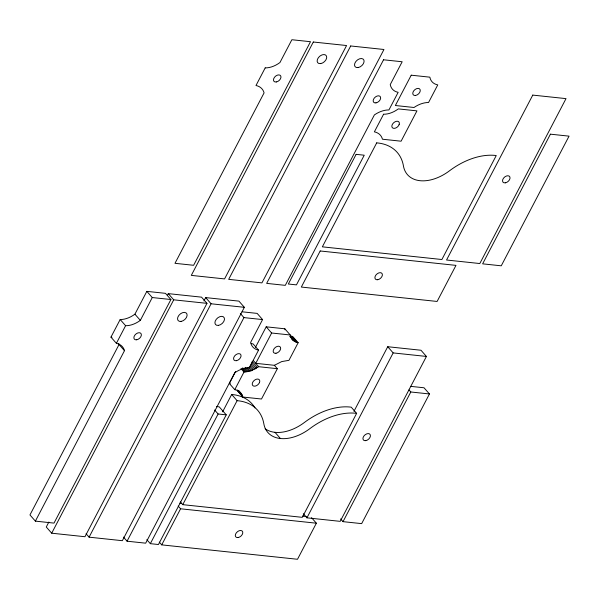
<?xml version="1.0" encoding="UTF-8"?>
<svg xmlns="http://www.w3.org/2000/svg" width="599" height="599" viewBox="0 0 599 599"><rect width="100%" height="100%" fill="white"/><g stroke="black" fill="none" stroke-linecap="round" stroke-linejoin="round"><path stroke-width="0.9" d="M35.378 521.13L124.48 350.692A22.53 14.586 -41.3 0 0 116.386 343.324L110.957 337.132L120.174 319.514A21.175 13.71 -41.3 0 0 134.91 314.183L146.837 291.361L165.474 293.338L170.902 299.522L54.007 523.107L35.378 521.13L29.95 514.945L119.051 344.507A22.53 14.586 -41.3 0 0 118.759 343.571M116.386 343.324L125.603 325.699A21.175 13.71 -41.3 0 0 140.338 320.368L152.266 297.546L170.902 299.522M48.871 522.051L46.273 527.015L51.701 533.2L84.961 536.726L206.969 303.349L201.541 297.156L168.289 293.63L167.421 295.285M51.701 533.2L173.717 299.822L206.969 303.349M203.937 300.908L205.667 297.598L238.926 301.125L244.355 307.309L122.346 540.695L89.086 537.168L86.069 533.731M89.086 537.168L211.095 303.783L244.355 307.309M127.055 541.197L243.943 317.605L262.579 319.581L250.644 342.403A21.175 13.71 -41.3 0 0 258.551 350.138L249.341 367.756A22.53 14.586 -41.3 0 0 234.793 372.728L145.684 543.173L127.055 541.197L123.439 537.071M274.335 365.255L277.352 368.692L261.493 399.016L242.865 397.04C241.959 393.221 238.582 390.338 234.771 389.664L229.342 383.48L235.624 371.462M150.334 543.66L218.118 413.991L226.242 414.852L158.45 544.521L150.334 543.66L146.815 539.654M255.481 347.308L266.196 326.822L284.825 328.791L290.253 334.983C290.867 338.944 294.244 342.089 298.16 342.71L288.95 360.336L281.747 361.571L274.402 365.308L255.766 363.331L271.624 333.007L290.253 334.983M222.618 411.82L231.678 394.494A60.08 38.898 -41.3 0 1 254.957 407.904M234.771 389.664L243.988 372.046L251.31 370.736L258.716 366.715L277.352 368.692M161.723 544.873L180.584 508.791L316.369 523.197L297.508 559.271L161.723 544.873L159.312 542.117M180.336 501.91L182.747 504.658L237.107 400.679L231.678 394.494M353.942 411.363L387.733 346.724L420.992 350.25L426.421 356.442L340.202 521.355L306.943 517.828L303.326 513.702M265.132 428.742A38.591 24.986 -41.3 0 0 304.449 422.437A60.08 38.898 -41.3 0 1 351.216 407.17L356.645 413.362L302.285 517.334L182.747 504.658M306.943 517.828L393.161 352.916L426.421 356.442M343.025 521.654L410.817 391.986L429.446 393.962L361.661 523.631L343.025 521.654L340.614 518.906M242.063 311.794L257.151 313.397L262.579 319.581M410.712 386.362L424.017 387.77L429.446 393.962M216.509 406.549L219.212 406.841L226.242 414.852M179.805 503.1L181.669 503.295M302.57 516.121L306.291 516.51M296.161 342.141L290.732 335.949L292.731 336.526L298.16 342.71M229.342 383.48L230.345 383.727M387.733 346.724L393.161 352.916M409.005 389.919L410.817 391.986M291.706 336.279L297.134 342.463M290.425 336.234L295.247 341.737M290.006 336.413L294.401 341.258M289.991 336.571L293.615 340.696M291.691 338.697L292.896 340.067M266.196 326.822L271.624 333.007M240.326 313.479L243.943 317.605M258.551 350.138L253.122 343.946A21.175 13.71 -41.3 0 1 251.123 343.377M205.667 297.598L211.095 303.783M253.287 360.523L258.716 366.715M252.104 361.362L257.533 367.546M251.49 362.822L256.32 368.325M250.861 364.222L255.084 369.029M250.217 365.547L253.834 369.673M249.558 366.805L252.576 370.242M248.293 367.299L251.31 370.736M247.035 367.719L250.045 371.155M245.178 367.367L248.795 371.492M244.542 368.318L247.559 371.754M242.715 367.808L246.339 371.934M242.131 368.595L245.148 372.031M240.97 368.602L243.988 372.046M168.289 293.63L173.717 299.822M238.844 390.818L241.24 393.603M238.784 390.848L241.756 394.382M274.986 432.313L280.414 438.498M238.582 391.095L242.206 395.22M237.144 389.919L242.573 396.104M237.436 390.848L242.865 397.04M146.837 291.361L152.266 297.546M134.91 314.183L140.338 320.368M311.547 517.693L316.369 523.197M214.607 409.986L218.118 413.991M120.174 319.514L125.603 325.699M119.051 344.507L124.48 350.692M178.173 506.043L180.584 508.791M284.825 328.791L285.057 329.779M110.957 337.132A22.53 14.586 -41.3 0 1 111.968 337.379M356.645 413.362A60.08 38.898 -41.3 0 0 309.878 428.629A38.591 24.986 -41.3 0 1 263.83 423.74A60.08 38.898 -41.3 0 0 237.107 400.679M259.517 382.424L259.045 383.353A4.343 2.808 -41.3 0 1 254.081 386.153A4.343 2.808 -41.3 0 1 252.628 382.499A4.343 2.808 -41.3 0 1 257.345 379.062L258.206 379.137A4.343 2.808 -41.3 0 1 259.517 382.424M399.114 124.607L398.649 125.535A4.343 2.808 -41.3 0 1 393.678 128.336A4.343 2.808 -41.3 0 1 392.233 124.682A4.343 2.808 -41.3 0 1 396.95 121.245L397.811 121.32A4.343 2.808 -41.3 0 1 399.114 124.607M265.2 67.882L255.99 85.507A22.53 14.586 -41.3 0 1 264.084 92.875L174.983 263.313L193.612 265.29L310.499 41.705L291.87 39.729L279.935 62.551A21.175 13.71 -41.3 0 1 265.2 67.882M313.314 42.005L191.306 275.383L224.565 278.909L346.574 45.531L313.314 42.005M350.692 45.966L228.683 279.351L261.943 282.878L383.952 49.492L350.692 45.966M383.547 59.788L266.66 283.379L285.289 285.356L374.39 114.911A22.53 14.586 -41.3 0 1 388.938 109.939L398.155 92.321A21.175 13.71 -41.3 0 1 390.241 84.586L402.176 61.764L383.547 59.788M356.12 154.347L288.329 284.016L296.453 284.877L364.244 155.208L356.12 154.347M383.585 114.229L374.375 131.847A22.53 14.586 -41.3 0 1 382.469 139.223L401.098 141.199L416.949 110.875L398.32 108.898A21.175 13.71 -41.3 0 1 383.585 114.229M411.221 75.189L395.37 105.514L413.999 107.491A22.53 14.586 -41.3 0 1 428.547 102.519L437.757 84.893A21.175 13.71 -41.3 0 1 429.85 77.166L411.221 75.189M320.188 250.974L301.327 287.056L437.113 301.454L455.974 265.379L320.188 250.974M376.704 142.862L322.352 246.84L441.89 259.517L496.249 155.545A60.08 38.898 -41.3 0 0 449.482 170.812A38.591 24.986 -41.3 0 1 403.434 165.923A60.08 38.898 -41.3 0 0 376.704 142.862M532.766 95.099L446.547 260.011L479.806 263.538L566.018 98.625L532.766 95.099M550.421 134.169L482.629 263.837L501.258 265.814L569.05 136.145L550.421 134.169M238.103 537.543A4.343 2.808 -41.3 0 0 242.67 531.77A4.343 2.808 -41.3 0 0 236.373 532.781A4.343 2.808 -41.3 0 0 238.103 537.543M181.115 321.416A5.548 3.594 -41.3 0 0 186.948 314.033A5.548 3.594 -41.3 0 0 178.906 315.321A5.548 3.594 -41.3 0 0 181.115 321.416M365.742 440.647A4.343 2.808 -41.3 0 0 370.302 434.874A4.343 2.808 -41.3 0 0 364.005 435.885A4.343 2.808 -41.3 0 0 365.742 440.647M218.493 325.377A5.548 3.594 -41.3 0 0 224.326 318.002A5.548 3.594 -41.3 0 0 216.284 319.289A5.548 3.594 -41.3 0 0 218.493 325.377M136.684 339.783A4.343 2.808 -41.3 0 0 141.244 334.01A4.343 2.808 -41.3 0 0 134.947 335.021A4.343 2.808 -41.3 0 0 136.684 339.783M275.982 353.268A4.343 2.808 -41.3 0 0 280.542 347.502A4.343 2.808 -41.3 0 0 274.252 348.506A4.343 2.808 -41.3 0 0 275.982 353.268M236.373 360.695A4.343 2.808 -41.3 0 0 240.933 354.922A4.343 2.808 -41.3 0 0 234.643 355.933A4.343 2.808 -41.3 0 0 236.373 360.695M358.097 67.56A5.548 3.594 -41.3 0 0 363.93 60.185A5.548 3.594 -41.3 0 0 355.881 61.472A5.548 3.594 -41.3 0 0 358.097 67.56M505.339 182.83A4.343 2.808 -41.3 0 0 509.906 177.057A4.343 2.808 -41.3 0 0 503.609 178.068A4.343 2.808 -41.3 0 0 505.339 182.83M375.97 102.878A4.343 2.808 -41.3 0 0 380.537 97.105A4.343 2.808 -41.3 0 0 374.24 98.116A4.343 2.808 -41.3 0 0 375.97 102.878M276.281 81.966A4.343 2.808 -41.3 0 0 280.841 76.193A4.343 2.808 -41.3 0 0 274.552 77.204A4.343 2.808 -41.3 0 0 276.281 81.966M415.579 95.451A4.343 2.808 -41.3 0 0 420.146 89.685A4.343 2.808 -41.3 0 0 413.849 90.689A4.343 2.808 -41.3 0 0 415.579 95.451M377.707 279.726A4.343 2.808 -41.3 0 0 382.267 273.953A4.343 2.808 -41.3 0 0 375.977 274.963A4.343 2.808 -41.3 0 0 377.707 279.726M320.72 63.599A5.548 3.594 -41.3 0 0 326.552 56.216A5.548 3.594 -41.3 0 0 318.503 57.504A5.548 3.594 -41.3 0 0 320.72 63.599"/></g></svg>
